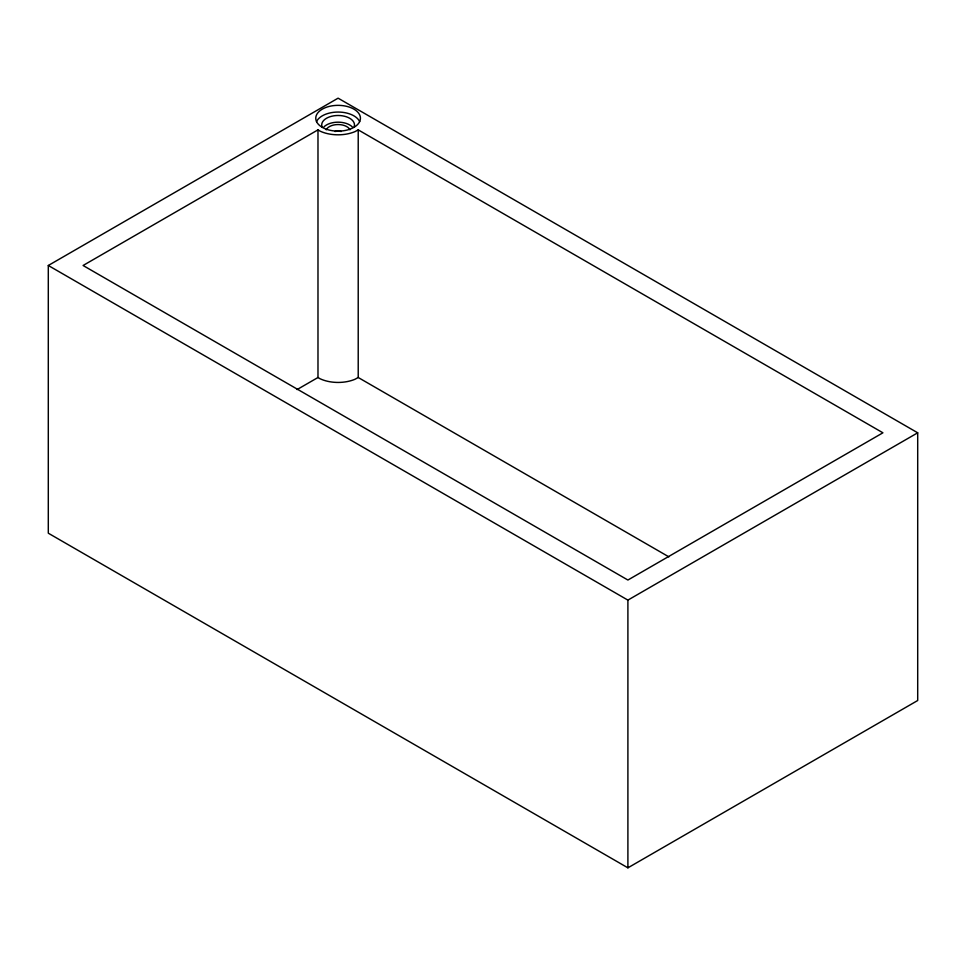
<?xml version="1.0" encoding="UTF-8"?>
<svg xmlns="http://www.w3.org/2000/svg" width="966" height="966" viewBox="0 0 966 966"><rect width="100%" height="100%" fill="white"/><g stroke="black" fill="none" stroke-linecap="round" stroke-linejoin="round"><path stroke-width="1.45" d="M48.3 265.493L338.1 98.17L917.7 432.804L917.7 700.507L627.9 867.83L48.3 533.196L48.3 265.493L627.9 600.115L917.7 432.804M317.983 129.867L83.076 265.493L627.9 580.035L882.924 432.804L358.217 129.867L355.005 131.63A28.69 16.567 0 0 1 320.096 131.147L317.983 129.867L317.983 377.501L320.096 378.769A28.69 16.567 0 0 0 355.005 379.264L358.217 377.501L668.87 556.851M297.105 389.552L317.983 377.501M627.9 600.115L627.9 867.83M358.217 129.867L358.217 377.501M316.534 121.607A22.327 12.896 0 0 1 338.1 112.056A22.327 12.896 0 0 1 359.666 121.607M322.27 127.391A16.398 9.467 0 0 1 338.1 115.485A16.398 9.467 0 0 1 353.93 127.391M323.9 126.908A16.398 9.467 0 0 1 352.3 126.908M326.218 129.806A12.292 7.1 0 0 1 338.1 124.542A12.292 7.1 0 0 1 349.982 129.806M334.912 131.473A12.292 7.1 0 0 1 341.288 131.473M326.931 129.42A22.327 12.896 0 0 0 360.427 118.25A22.327 12.896 0 0 0 326.931 107.081A22.327 12.896 0 0 0 326.931 129.42"/></g></svg>
